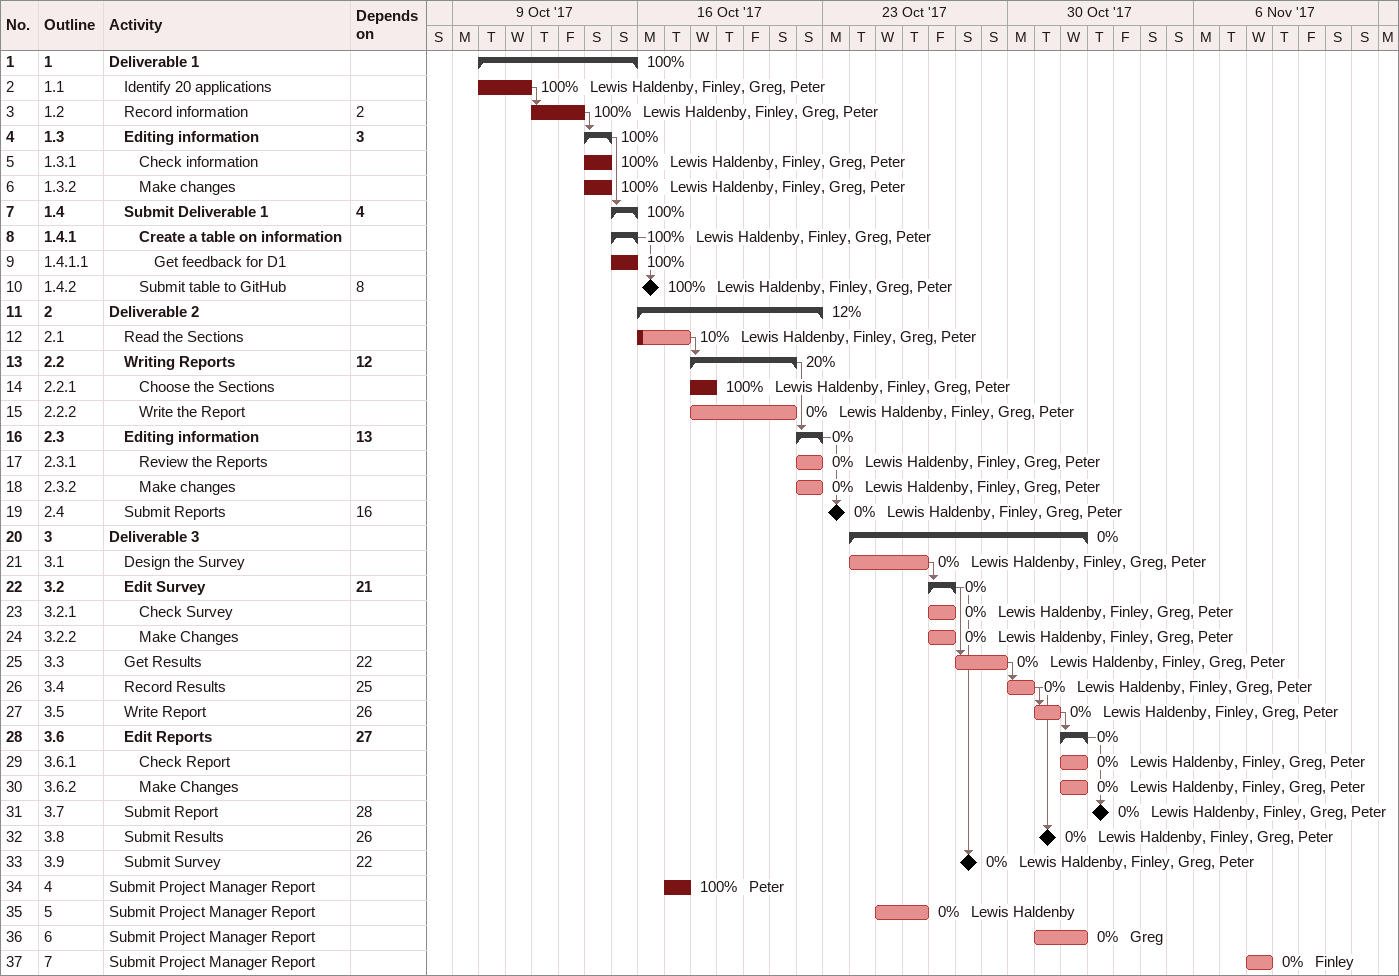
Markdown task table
| ID | WBS | Task | Start | Finish | Predecessors | Resources | % complete |
|---|---|---|---|---|---|---|---|
| 1 | 1 | **Deliverable 1** | 2017-10-10 | 2017-10-15 |  |  | 100 |
| 2 | 1.1 | Identify 20 applications | 2017-10-10 | 2017-10-11 |  | Lewis Haldenby, Finley, Greg, Peter | 100 |
| 3 | 1.2 | Record information | 2017-10-12 | 2017-10-13 | 2 | Lewis Haldenby, Finley, Greg, Peter | 100 |
| 4 | 1.3 | **Editing information** | 2017-10-14 | 2017-10-14 | 3 |  | 100 |
| 5 | 1.3.1 | Check information | 2017-10-14 | 2017-10-14 |  | Lewis Haldenby, Finley, Greg, Peter | 100 |
| 6 | 1.3.2 | Make changes | 2017-10-14 | 2017-10-14 |  | Lewis Haldenby, Finley, Greg, Peter | 100 |
| 7 | 1.4 | **Submit Deliverable 1** | 2017-10-15 | 2017-10-15 | 4 |  | 100 |
| 8 | 1.4.1 | **Create a table on information** | 2017-10-15 | 2017-10-15 |  | Lewis Haldenby, Finley, Greg, Peter | 100 |
| 9 | 1.4.1.1 | Get feedback for D1 | 2017-10-15 | 2017-10-15 |  |  | 100 |
| 10 | 1.4.2 | Submit table to GitHub (milestone) | 2017-10-16 | 2017-10-16 | 8 | Lewis Haldenby, Finley, Greg, Peter | 100 |
| 11 | 2 | **Deliverable 2** | 2017-10-16 | 2017-10-22 |  |  | 12 |
| 12 | 2.1 | Read the Sections | 2017-10-16 | 2017-10-17 |  | Lewis Haldenby, Finley, Greg, Peter | 10 |
| 13 | 2.2 | **Writing Reports** | 2017-10-18 | 2017-10-21 | 12 |  | 20 |
| 14 | 2.2.1 | Choose the Sections | 2017-10-18 | 2017-10-18 |  | Lewis Haldenby, Finley, Greg, Peter | 100 |
| 15 | 2.2.2 | Write the Report | 2017-10-18 | 2017-10-21 |  | Lewis Haldenby, Finley, Greg, Peter | 0 |
| 16 | 2.3 | **Editing information** | 2017-10-22 | 2017-10-22 | 13 |  | 0 |
| 17 | 2.3.1 | Review the Reports | 2017-10-22 | 2017-10-22 |  | Lewis Haldenby, Finley, Greg, Peter | 0 |
| 18 | 2.3.2 | Make changes | 2017-10-22 | 2017-10-22 |  | Lewis Haldenby, Finley, Greg, Peter | 0 |
| 19 | 2.4 | Submit Reports (milestone) | 2017-10-23 | 2017-10-23 | 16 | Lewis Haldenby, Finley, Greg, Peter | 0 |
| 20 | 3 | **Deliverable 3** | 2017-10-24 | 2017-11-01 |  |  | 0 |
| 21 | 3.1 | Design the Survey | 2017-10-24 | 2017-10-26 |  | Lewis Haldenby, Finley, Greg, Peter | 0 |
| 22 | 3.2 | **Edit Survey** | 2017-10-27 | 2017-10-27 | 21 |  | 0 |
| 23 | 3.2.1 | Check Survey | 2017-10-27 | 2017-10-27 |  | Lewis Haldenby, Finley, Greg, Peter | 0 |
| 24 | 3.2.2 | Make Changes | 2017-10-27 | 2017-10-27 |  | Lewis Haldenby, Finley, Greg, Peter | 0 |
| 25 | 3.3 | Get Results | 2017-10-28 | 2017-10-29 | 22 | Lewis Haldenby, Finley, Greg, Peter | 0 |
| 26 | 3.4 | Record Results | 2017-10-30 | 2017-10-30 | 25 | Lewis Haldenby, Finley, Greg, Peter | 0 |
| 27 | 3.5 | Write Report | 2017-10-31 | 2017-10-31 | 26 | Lewis Haldenby, Finley, Greg, Peter | 0 |
| 28 | 3.6 | **Edit Reports** | 2017-11-01 | 2017-11-01 | 27 |  | 0 |
| 29 | 3.6.1 | Check Report | 2017-11-01 | 2017-11-01 |  | Lewis Haldenby, Finley, Greg, Peter | 0 |
| 30 | 3.6.2 | Make Changes | 2017-11-01 | 2017-11-01 |  | Lewis Haldenby, Finley, Greg, Peter | 0 |
| 31 | 3.7 | Submit Report (milestone) | 2017-11-02 | 2017-11-02 | 28 | Lewis Haldenby, Finley, Greg, Peter | 0 |
| 32 | 3.8 | Submit Results (milestone) | 2017-10-31 | 2017-10-31 | 26 | Lewis Haldenby, Finley, Greg, Peter | 0 |
| 33 | 3.9 | Submit Survey (milestone) | 2017-10-28 | 2017-10-28 | 22 | Lewis Haldenby, Finley, Greg, Peter | 0 |
| 34 | 4 | Submit Project Manager Report | 2017-10-17 | 2017-10-17 |  | Peter | 100 |
| 35 | 5 | Submit Project Manager Report | 2017-10-25 | 2017-10-26 |  | Lewis Haldenby | 0 |
| 36 | 6 | Submit Project Manager Report | 2017-10-31 | 2017-11-01 |  | Greg | 0 |
| 37 | 7 | Submit Project Manager Report | 2017-11-08 | 2017-11-08 |  | Finley | 0 |
